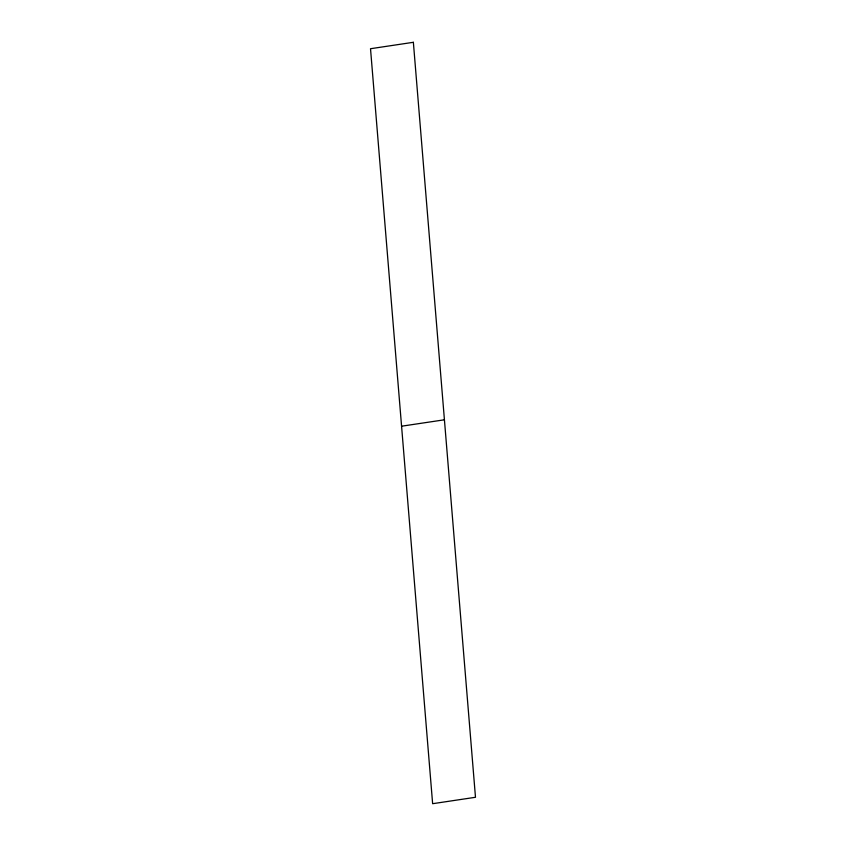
<?xml version="1.0" encoding="UTF-8"?>
<svg xmlns="http://www.w3.org/2000/svg" width="846" height="846" viewBox="0 0 846 846"><rect width="100%" height="100%" fill="white"/><g stroke="black" fill="none" stroke-linecap="round" stroke-linejoin="round"><path stroke-width="1.27" d="M401.575 426.204L444.425 419.796M413.366 42.3L370.516 48.719L432.634 803.7L475.484 797.281L413.366 42.3"/></g></svg>
